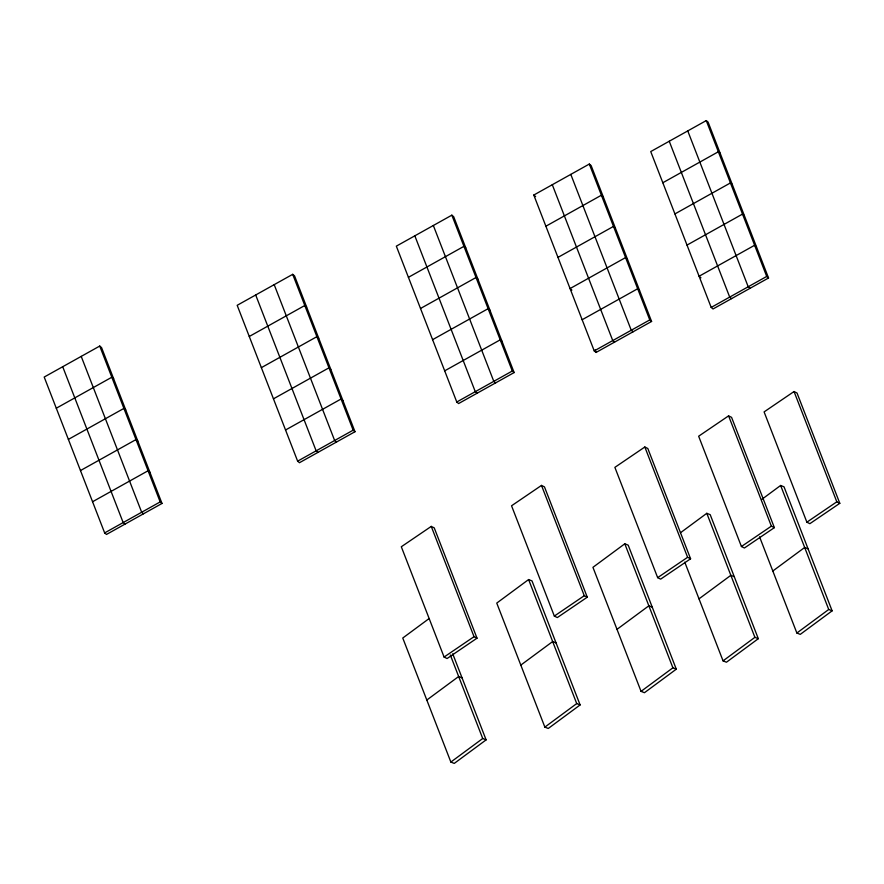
<?xml version="1.0" encoding="UTF-8"?>
<svg xmlns="http://www.w3.org/2000/svg" width="884" height="884" viewBox="0 0 884 884"><rect width="100%" height="100%" fill="white"/><g stroke="black" fill="none" stroke-linecap="round" stroke-linejoin="round"><path stroke-width="1.33" d="M429.127 618.546L402.761 638.027L450.862 762.052L454.254 763.411L486.112 739.875L452.73 653.817M528.61 579.55L496.753 603.087L544.864 727.112L548.257 728.471L580.114 704.935L532.002 580.91L528.61 579.55L576.722 703.576L580.114 704.935M624.8 543.793L592.943 567.329L641.055 691.354L644.447 692.713L676.293 669.177L628.192 545.152L624.8 543.793L672.901 667.818L676.293 669.177M426.806 700.04L458.663 676.503L462.056 677.862M680.437 532.787L706.802 513.306L710.195 514.665L758.306 638.69L726.449 662.226L723.057 660.867L684.769 562.158M520.809 665.099L552.666 641.563L556.058 642.922M761.953 499.261L780.627 485.46L784.02 486.819L832.12 610.844L800.263 634.38L796.871 633.021L759.566 536.842M616.999 629.342L648.856 605.805L652.248 607.164M450.862 762.052L482.719 738.516L486.112 739.875M699.001 598.855L730.858 575.318L734.25 576.677M544.864 727.112L576.722 703.576M772.815 571.009L804.672 547.472L808.064 548.831M641.055 691.354L672.901 667.818M723.057 660.867L754.903 637.331L758.306 638.69M796.871 633.021L828.728 609.485L832.12 610.844M431.259 526.4L401.314 546.754L444.088 657.044L447.072 658.536L477.017 638.182L434.243 527.892L431.259 526.4L474.034 636.69L477.017 638.182M541.494 485.415L511.549 505.781L554.334 616.071L557.318 617.562L587.263 597.197L544.478 486.907L541.494 485.415L584.28 595.706L587.263 597.197M644.834 447.006L614.877 467.36L657.663 577.65L660.646 579.142L690.592 558.787L647.817 448.497L644.834 447.006L687.608 557.296L690.592 558.787M728.593 415.867L698.647 436.221L741.422 546.511L744.405 548.003L774.362 527.649L731.576 417.358L728.593 415.867L771.378 526.157L774.362 527.649M794.042 391.535L764.096 411.9L806.871 522.179L809.854 523.682L839.8 503.316L797.025 393.026L794.042 391.535L836.816 501.825L839.8 503.316M444.088 657.044L474.034 636.69M554.334 616.071L584.28 595.706M657.663 577.65L687.608 557.296M741.422 546.511L771.378 526.157M806.871 522.179L836.816 501.825M99.726 346.064L44.2 377.048L104.655 532.908L106.489 534.444L162.004 503.46L101.561 347.6L99.726 346.064L160.17 501.924L162.004 503.46M292.703 274.327L237.177 305.312L297.632 461.161L299.466 462.708L354.992 431.724L294.538 275.863L292.703 274.327L353.158 430.177L354.992 431.724M56.289 408.22L111.815 377.236L113.649 378.772M451.846 215.166L396.33 246.15L456.774 401.999L458.608 403.546L514.134 372.562L453.68 216.702L451.846 215.166L512.3 371.015L514.134 372.562M249.266 336.484L304.792 305.499L306.626 307.035M68.377 439.392L123.904 408.408L125.738 409.944M533.792 195.044L589.308 164.059L591.142 165.595L651.596 321.456L596.081 352.44L594.236 350.904L533.792 195.044L535.627 196.591M408.419 277.322L463.934 246.338L465.769 247.874M261.366 367.656L316.881 336.671L318.715 338.207M706.261 120.589L650.734 151.573L711.189 307.422L713.023 308.969L768.55 277.985L708.095 122.125L706.261 120.589L766.715 276.438L768.55 277.985M80.466 470.564L135.992 439.58L137.827 441.116M545.881 226.216L601.396 195.231L603.231 196.767M420.508 308.494L476.023 277.51L477.868 279.046M273.454 398.828L328.97 367.832L330.804 369.379M662.823 182.745L718.349 151.761L720.184 153.297M92.566 501.736L148.081 470.752L149.915 472.288M557.97 257.388L613.496 226.403L615.33 227.939M432.596 339.666L488.123 308.671L489.957 310.218M285.543 430L341.069 399.004L342.904 400.551M674.923 213.917L730.438 182.933L732.272 184.469M104.655 532.908L160.17 501.924M444.685 370.838L500.211 339.843L502.046 341.39M297.632 461.161L353.158 430.177M687.012 245.089L742.527 214.094L744.361 215.641M582.147 319.732L637.673 288.748L639.508 290.284M456.774 401.999L512.3 371.015M594.236 350.904L649.762 319.92L651.596 321.456M711.189 307.422L766.715 276.438M756.461 246.813L754.616 245.266L699.1 276.25L700.935 277.797M750.041 288.306L748.207 286.77L687.752 130.909M731.532 298.637L729.698 297.101L669.243 141.241M627.419 259.111L625.585 257.575L570.058 288.56L571.893 290.096M633.088 331.787L631.253 330.24L570.799 174.391M614.579 342.108L612.745 340.572L552.301 184.723M495.626 382.882L493.791 381.347L433.337 225.486M477.117 393.214L475.283 391.678L414.828 235.818M336.484 442.044L334.649 440.508L274.195 284.648M317.975 452.376L316.141 450.84L255.686 294.98M143.506 513.792L141.672 512.245L81.218 356.396M124.998 524.113L123.163 522.577L62.709 366.727M780.627 485.46L828.728 609.485M589.308 164.059L649.762 319.92M706.802 513.306L754.903 637.331M595.109 349.953L596.081 352.44M450.321 654.989L482.719 738.516"/></g></svg>
